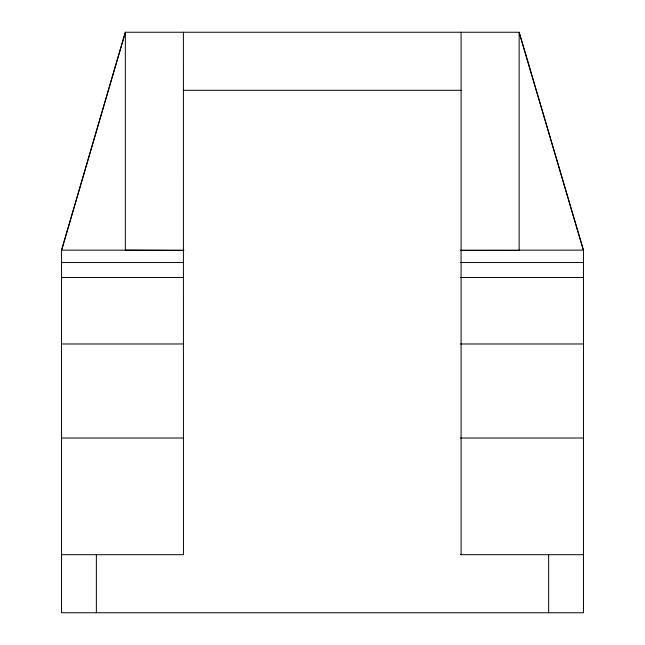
<?xml version="1.0" encoding="UTF-8"?>
<svg xmlns="http://www.w3.org/2000/svg" width="645" height="645" viewBox="0 0 645 645"><rect width="100%" height="100%" fill="white"/><g stroke="black" fill="none" stroke-linecap="round" stroke-linejoin="round"><path stroke-width="0.97" d="M183.761 250.518L125.348 250.171M61.815 249.55L125.348 32.25L519.136 32.25L583.467 250.147L583.467 612.75L61.533 612.75L61.533 250.147L125.348 32.25L125.348 250.518M183.398 90.3L461.086 90.3M61.533 250.147L183.761 250.171M460.724 250.163L583.467 250.147M460.724 250.518L519.136 250.518L519.136 32.25L583.185 249.55M61.533 262.539L183.454 262.539M460.538 262.539L583.467 262.539M61.533 277.479L183.454 277.479M460.538 277.479L583.467 277.479M61.533 343.978L183.454 343.978M460.538 343.978L583.467 343.978M61.533 438.019L183.454 438.019M460.538 438.019L583.467 438.019M61.533 554.7L183.454 554.7L183.398 32.25M460.538 554.7L583.467 554.7M548.637 554.7L548.637 612.75M461.086 32.25L461.086 554.7M96.363 554.7L96.363 612.75"/></g></svg>
